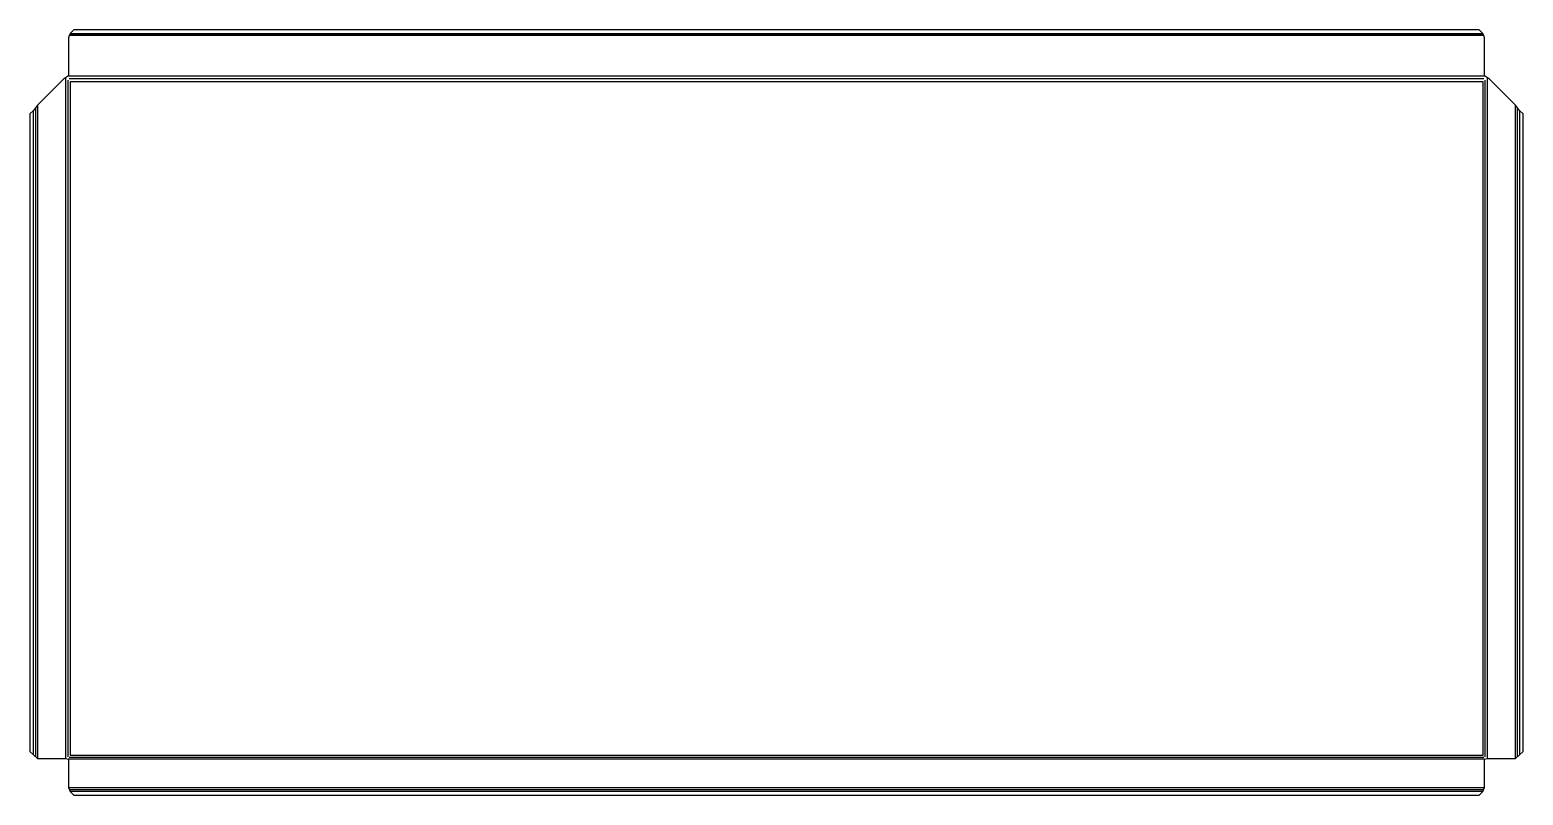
# Model space of a CAD drawing. Header units: millimetres. Extents: x -25 to 813, y 0 to 430.
import ezdxf

# ---------------------------------------------------------------- set-up
doc = ezdxf.new("R2010")
doc.units = ezdxf.units.MM

msp = doc.modelspace()

# ---------------------------------------------------------------- linework, layer by layer
at = {"layer": 'BEND'}
for p, q in [((791.12, 427.11), (-2.26, 427.11)), ((-3.2, 401.52), (-3.2, 21.52)), ((791.38, 402.22), (-2.52, 402.22)), ((792.06, 21.52), (792.06, 401.52)), ((-21.46, 385.9), (-21.46, 21.56)), ((810.32, 21.56), (810.32, 385.9)), ((-2.52, 21.39), (791.38, 21.39)), ((-2.49, 3.13), (791.34, 3.13))]:
    msp.add_line(p, q, dxfattribs=at)
at = {"layer": 'BEND_EXTENT'}
for p, q in [((-2, 427.68), (790.86, 427.68)), ((791.38, 426.54), (-2.52, 426.54)), ((-4.33, 20.52), (-4.33, 402.52)), ((-2.97, 403.92), (791.83, 403.92)), ((793.19, 402.52), (793.19, 20.52)), ((-20.33, 387.35), (-20.33, 20.52)), ((809.19, 20.52), (809.19, 387.35)), ((-22.59, 22.59), (-22.59, 384.45)), ((811.45, 384.45), (811.45, 22.59)), ((791.83, 20.26), (-2.97, 20.26)), ((-2.97, 4.26), (791.83, 4.26)), ((790.86, 2), (-2, 2))]:
    msp.add_line(p, q, dxfattribs=at)
msp.add_lwpolyline([(790.93, 22.52), (790.93, 400.52), (-2.07, 400.52), (-2.07, 22.52)], close=True, dxfattribs=at)
at = {"layer": 'OUTER_PROFILES'}
msp.add_lwpolyline([(-2.97, 403.92), (-5.75, 401.94), (-20.33, 387.35), (-22.59, 384.45), (-24.59, 382.45), (-24.59, 24.59), (-22.59, 22.59), (-20.33, 20.52), (-4.33, 20.52), (-2.97, 20.26), (-2.97, 4.26), (-2, 2), (0, 0), (788.86, 0), (790.86, 2), (791.83, 4.26), (791.83, 20.26), (793.19, 20.52), (809.19, 20.52), (811.45, 22.59), (813.45, 24.59), (813.45, 382.45), (811.45, 384.45), (809.19, 387.35), (794.61, 401.94), (791.83, 403.92), (791.83, 425.26), (791.38, 426.54), (790.86, 427.68), (788.86, 429.68), (0, 429.68), (-2, 427.68), (-2.52, 426.54), (-2.97, 425.26)], close=True, dxfattribs=at)

doc.saveas('drawing.dxf')
